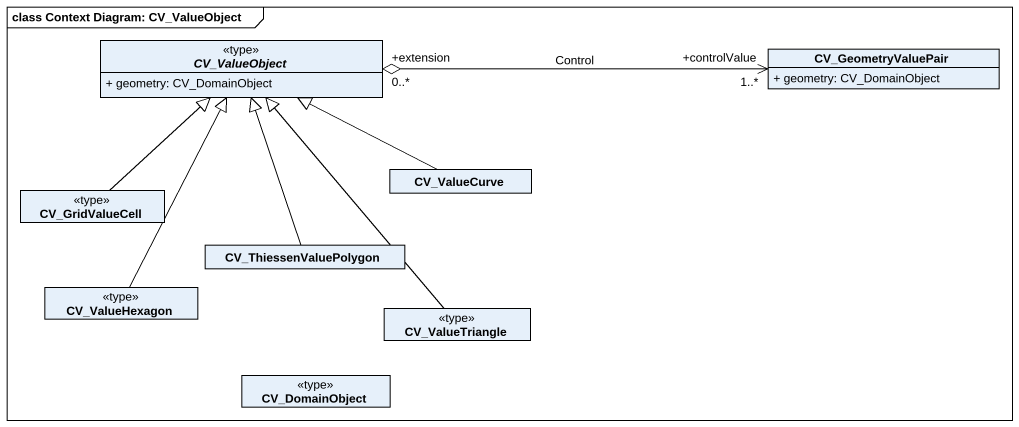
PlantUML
@startuml
mainframe class Context Diagram: CV_ValueObject
hide circle
hide empty members
skinparam classAttributeIconSize 0
abstract class CV_ValueObject <<type>> {
  + geometry: CV_DomainObject
}
class CV_GeometryValuePair {
  + geometry: CV_DomainObject
}
class CV_GridValueCell <<type>>
class CV_ValueCurve
class CV_ThiessenValuePolygon
class CV_ValueHexagon <<type>>
class CV_ValueTriangle <<type>>
class CV_DomainObject <<type>>
CV_GeometryValuePair "+controlValue\n1..*" <-left-o "+extension\n0..*" CV_ValueObject : Control
CV_GridValueCell -up-|> CV_ValueObject
CV_ValueCurve -left-|> CV_ValueObject
CV_ThiessenValuePolygon -up-|> CV_ValueObject
CV_ValueHexagon -up-|> CV_ValueObject
CV_ValueTriangle -up-|> CV_ValueObject
@enduml
